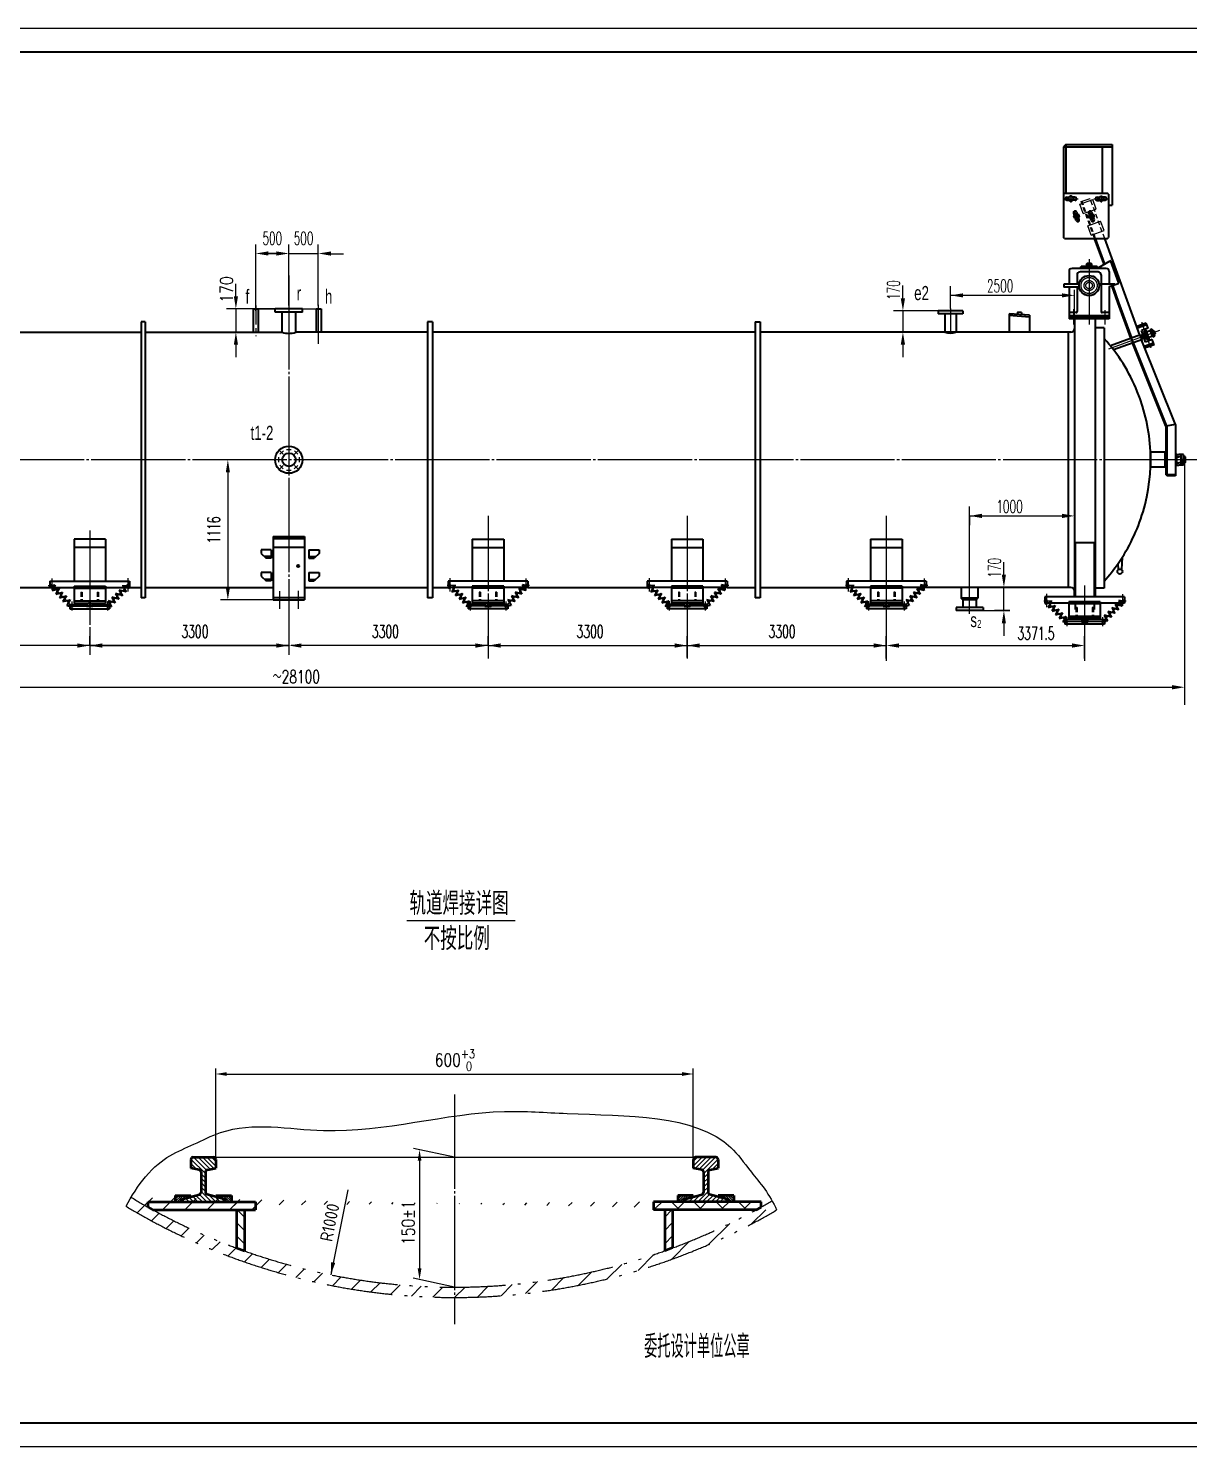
# Model space of a CAD drawing. Extents: x 102767 to 126430, y 41649 to 52939.
# Drawn here: x 109279 to 118514, y 41649 to 52939 of the extents above; entities that cross this region are included whole.
import ezdxf
from ezdxf.enums import TextEntityAlignment as Align

# ---------------------------------------------------------------- set-up
doc = ezdxf.new("R2010")
doc.units = 0
doc.header["$LTSCALE"] = 750
for name, pattern in [('CEN1', [0.825, 0.75, -0.025, 0.025, -0.025]), ('CENT3', [0.32, 0.2, -0.04, 0.04, -0.04]), ('CENTER', [1.075, 1, -0.025, 0.025, -0.025]), ('HIDDEN', [0.3125, 0.25, -0.0625]), ('HIDDEN3', [0.075, 0.05, -0.025]), ('PHANTOM', [1.125, 1, -0.025, 0.025, -0.025, 0.025, -0.025]), ('SDHX', [11.5, 7, -1.3, 0.3, -1.3, 0.3, -1.3])]:
    doc.linetypes.add(name, pattern=pattern)
doc.layers.get('0').update_dxf_attribs({"linetype": 'CONTINUOUS'})
for name, color, linetype, lineweight in [('1轮廓实线层', 7, 'CONTINUOUS', 53), ('3中心线层', 1, 'CENTER', 25), ('7标注层', 4, 'CONTINUOUS', 25), ('9双点划线', 6, 'SDHX', 25), ('A', 2, 'CONTINUOUS', 40), ('图层1', 3, 'CONTINUOUS', 53), ('图层2', 6, 'CONTINUOUS', 25), ('细实线', 3, 'CONTINUOUS', 30), ('细线', 80, 'CONTINUOUS', 25)]:
    doc.layers.add(name, color=color, linetype=linetype, lineweight=lineweight)
for name, color, linetype in [('4', 3, 'CONTINUOUS'), ('B', 7, 'CONTINUOUS'), ('C', 1, 'CENTER'), ('C1', 1, 'CEN1'), ('C3', 1, 'CENT3'), ('D', 4, 'PHANTOM'), ('E', 3, 'HIDDEN'), ('E3', 3, 'HIDDEN3')]:
    doc.layers.add(name, color=color, linetype=linetype)
doc.styles.add('HZ', font='cztxt.shx', dxfattribs={"width": 0.7, "bigfont": 'hztxt.shx'})
doc.styles.add('TH_GBDIM', font='romans.shx', dxfattribs={"width": 0.8, "bigfont": 'gbcbig.shx'})
doc.styles.add('工程字', font='isocp.shx', dxfattribs={"bigfont": 'gbcbig.shx'})
pattern_1 = [(45, (-37541.73, 141021.35), (-88.904536, 88.904536), [])]

msp = doc.modelspace()

# ---------------------------------------------------------------- hatches: boundary and pattern name
at = {"layer": 'A'}
h = msp.add_hatch(dxfattribs=at)
h.set_pattern_fill('ANSI37', color=256, scale=40, style=0)
h.set_pattern_definition([(135, (118821.475, 47780.8376), (3.535534, 3.535534), []), (45, (118821.475, 47780.8376), (3.535534, -3.535534), [])])
h.paths.add_polyline_path([(117746, 51056), (117722, 51056), (117722, 51068), (117738, 51068, -0.271525)])
h.paths.add_polyline_path([(117698, 51056, -0.271525), (117706, 51068), (117722, 51068), (117722, 51056)])
at = {"layer": '图层2'}
h = msp.add_hatch(dxfattribs=at)
h.set_pattern_fill('ANSI31', color=256, scale=7.92, angle=90, style=0)
h.set_pattern_definition([(135, (-37541.725, 141021.346), (-17.780907, -17.780907), [])])
h.paths.add_polyline_path([(110771, 43865), (110771, 43934, 0.414214), (110753, 43952), (110591, 43952, 0.414214), (110573, 43934), (110573, 43865), (110639, 43853, -0.364155), (110654, 43835), (110654, 43673, -0.348758), (110640, 43656), (110503, 43619, 0.331203), (110494, 43607), (110494, 43597), (110849, 43597), (110849, 43607, 0.331203), (110840, 43619), (110703, 43656, -0.348758), (110689, 43673), (110689, 43835, -0.364155), (110704, 43853)])
h = msp.add_hatch(dxfattribs=at)
h.set_pattern_fill('ANSI31', color=256, scale=7.92, angle=90, style=0)
h.set_pattern_definition([(45, (262884.346, 141021.346), (17.780907, -17.780907), [])])
h.paths.add_polyline_path([(114572, 43865), (114572, 43934, -0.414214), (114590, 43952), (114752, 43952, -0.414214), (114770, 43934), (114770, 43865), (114703, 43853, 0.364155), (114689, 43835), (114689, 43673, 0.329756), (114701, 43656), (114839, 43619, -0.331203), (114848, 43607), (114848, 43597), (114494, 43597), (114494, 43607, -0.331203), (114503, 43619), (114641, 43656, 0.329756), (114653, 43673), (114653, 43835, 0.364155), (114639, 43853)])
h = msp.add_hatch(dxfattribs=at)
h.set_pattern_fill('ANSI31', color=256, scale=39.6, style=0)
h.set_pattern_definition(pattern_1)
edge = h.paths.add_edge_path()
edge.add_arc((112671, 47904), 5068, 238.9546, 300.3959)
edge.add_arc((112671, 47904), 4986, 238.9172, 300.4551)
h = msp.add_hatch(dxfattribs=at)
h.set_pattern_fill('ANSI31', color=256, scale=39.6, style=0)
h.set_pattern_definition(pattern_1)
h.paths.add_polyline_path([(111087, 43533), (111087, 43597), (110232, 43597), (110232, 43555), (110271, 43533)])
h = msp.add_hatch(dxfattribs=at)
h.set_pattern_fill('ANSI31', color=256, scale=3.96, style=0)
h.set_pattern_definition([(45, (-37541.725, 141021.346), (-8.8904536, 8.8904536), [])])
h.paths.add_polyline_path([(110449, 43648), (110449, 43597), (110494, 43597), (110494, 43607, -0.347295), (110504, 43619), (110573, 43638), (110573, 43648)])
h = msp.add_hatch(dxfattribs=at)
h.set_pattern_fill('ANSI31', color=256, scale=3.96, style=0)
h.set_pattern_definition([(135, (258885.063, 141021.346), (8.8904536, 8.8904536), [])])
h.paths.add_polyline_path([(110771, 43638), (110771, 43648), (110895, 43648), (110895, 43597), (110849, 43597), (110849, 43607, 0.347295), (110839, 43619)])
h = msp.add_hatch(dxfattribs=at)
h.set_pattern_fill('ANSI31', color=256, scale=39.6, style=0)
h.set_pattern_definition([(135, (262884.35, 141021.35), (88.90454, 88.90454), [])])
h.paths.add_polyline_path([(114255, 43533), (114255, 43597), (115111, 43597), (115111, 43555), (115072, 43533)])
h = msp.add_hatch(dxfattribs=at)
h.set_pattern_fill('ANSI31', color=256, scale=3.96, style=0)
h.set_pattern_definition([(45, (-33542.442, 141021.346), (-8.8904536, 8.8904536), [])])
h.paths.add_polyline_path([(114572, 43638), (114572, 43648), (114448, 43648), (114448, 43597), (114494, 43597), (114494, 43607, -0.347295), (114503, 43619)])
h = msp.add_hatch(dxfattribs=at)
h.set_pattern_fill('ANSI31', color=256, scale=3.96, style=0)
h.set_pattern_definition([(135, (262884.346, 141021.346), (8.8904536, 8.8904536), [])])
h.paths.add_polyline_path([(114894, 43648), (114894, 43597), (114848, 43597), (114848, 43607, 0.347295), (114839, 43619), (114770, 43638), (114770, 43648)])
h = msp.add_hatch(dxfattribs=at)
h.set_pattern_fill('ANSI31', color=256, scale=23.76, angle=90, style=0)
h.set_pattern_definition([(135, (-37541.725, 141021.35), (-53.34272, -53.34272), [])])
h.paths.add_polyline_path([(110935, 43230), (110999, 43207), (110999, 43533), (110935, 43533)])
h = msp.add_hatch(dxfattribs=at)
h.set_pattern_fill('ANSI31', color=256, scale=23.76, angle=90, style=0)
h.set_pattern_definition([(45, (262884.346, 141021.35), (53.34272, -53.34272), [])])
h.paths.add_polyline_path([(114407, 43230), (114344, 43207), (114344, 43533), (114407, 43533)])

# ---------------------------------------------------------------- linework, layer by layer
for p, q in [((109645, 48364), (109643, 48366)), ((109768, 48364), (109768, 48364)), ((109893, 48381), (109892, 48382)), ((112813, 48381), (112814, 48382)), ((112938, 48364), (112938, 48364)), ((113061, 48364), (113063, 48366)), ((114398, 48381), (114399, 48382)), ((114523, 48364), (114523, 48364)), ((114646, 48364), (114648, 48366)), ((115983, 48381), (115984, 48382)), ((116108, 48364), (116108, 48364)), ((116231, 48364), (116233, 48366)), ((117561, 48257), (117562, 48258)), ((117561, 48257), (117562, 48258)), ((117686, 48240), (117686, 48240)), ((117686, 48240), (117686, 48240)), ((117809, 48240), (117811, 48242)), ((117809, 48240), (117811, 48242))]:
    msp.add_line(p, q)
at = {"layer": '1轮廓实线层'}
for p, q in [((110232, 43555), (110271, 43533)), ((115072, 43533), (115111, 43555)), ((110935, 43230), (110999, 43207)), ((114407, 43230), (114344, 43207))]:
    msp.add_line(p, q, dxfattribs=at)
at = {"layer": '3中心线层'}
msp.add_line((112671, 44451), (112671, 42624), dxfattribs=at)
at = {"layer": '4'}
for p, q in [((126430, 52939), (102767, 52939)), ((102767, 41649), (126430, 41649))]:
    msp.add_line(p, q, dxfattribs=at)
at = {"layer": '9双点划线', "ltscale": 0.1}
for radius, start, end in [(4986, 238.9172, 300.4551), (5068, 238.9546, 300.3959)]:
    msp.add_arc((112671, 47904), radius, start, end, dxfattribs=at)
at = {"layer": 'A'}
for p, q in [((126240, 52749), (102925, 52749)), ((117537, 52015), (117517, 51995)), ((117517, 51995), (117517, 51275)), ((117517, 51995), (117905, 51995)), ((117537, 52015), (117537, 51627)), ((117537, 52015), (117905, 52015)), ((117825, 51995), (117825, 51627)), ((117905, 52015), (117905, 51531)), ((117517, 51619), (117525, 51627)), ((117525, 51627), (117869, 51627)), ((117877, 51619), (117869, 51627)), ((117877, 51619), (117877, 51275)), ((117545, 51596), (117563, 51596)), ((117545, 51571), (117563, 51571)), ((117609, 51596), (117591, 51596)), ((117609, 51571), (117591, 51571)), ((117785, 51596), (117803, 51596)), ((117785, 51570), (117803, 51570)), ((117849, 51596), (117831, 51596)), ((117849, 51570), (117831, 51570)), ((117877, 51531), (117905, 51531)), ((117598, 51469), (117604, 51452)), ((117600, 51447), (117614, 51463)), ((117608, 51427), (117600, 51447)), ((117629, 51423), (117608, 51427)), ((117614, 51463), (117635, 51459)), ((117620, 51409), (117614, 51426)), ((117622, 51477), (117629, 51460)), ((117642, 51439), (117629, 51423)), ((117635, 51459), (117642, 51439)), ((117644, 51417), (117638, 51434)), ((117718, 51469), (117725, 51452)), ((117720, 51447), (117734, 51463)), ((117728, 51427), (117720, 51447)), ((117749, 51423), (117728, 51427)), ((117734, 51463), (117755, 51459)), ((117740, 51409), (117734, 51426)), ((117742, 51477), (117749, 51460)), ((117762, 51439), (117749, 51423)), ((117755, 51459), (117762, 51439)), ((117764, 51417), (117758, 51434)), ((117525, 51267), (117517, 51275)), ((117525, 51267), (117869, 51267)), ((117838, 51067), (117765, 51267)), ((117845, 51071), (117774, 51267)), ((118126, 50498), (117846, 51267)), ((117869, 51267), (117877, 51275)), ((117650, 51028), (117658, 51044)), ((117790, 51036), (117654, 51036)), ((117786, 51044), (117658, 51044)), ((117746, 51056), (117698, 51056)), ((117738, 51068), (117706, 51068)), ((117706, 51056), (117706, 51044)), ((117738, 51056), (117738, 51044)), ((117794, 51028), (117786, 51044)), ((117794, 51033), (117889, 51089)), ((117840, 51061), (117838, 51067)), ((117847, 51065), (117845, 51071)), ((117956, 50918), (117895, 51086)), ((117562, 51004), (117562, 50904)), ((117858, 51028), (117586, 51028)), ((117626, 50976), (117626, 50904)), ((117794, 51000), (117650, 51000)), ((117818, 50976), (117818, 50904)), ((117882, 51004), (117882, 50904)), ((117522, 50904), (117522, 50880)), ((117643, 50904), (117522, 50904)), ((117643, 50880), (117522, 50880)), ((117562, 50880), (117562, 50628)), ((117626, 50880), (117626, 50684)), ((117926, 50904), (117801, 50904)), ((117818, 50904), (117818, 50684)), ((117881, 50885), (117952, 50907)), ((117881, 50885), (117882, 50628)), ((117951, 50758), (117902, 50891)), ((117959, 50758), (117910, 50894)), ((111069, 50706), (111109, 50706)), ((111069, 50706), (111069, 50521)), ((111109, 50706), (111109, 50521)), ((111245, 50680), (111245, 50706)), ((111460, 50706), (111245, 50706)), ((111460, 50680), (111460, 50706)), ((111569, 50706), (111609, 50706)), ((111569, 50706), (111569, 50521)), ((111609, 50706), (111609, 50521)), ((118055, 50472), (117951, 50758)), ((118062, 50475), (117959, 50758)), ((110177, 50603), (110177, 48407)), ((110209, 50603), (110177, 50603)), ((110209, 50603), (110209, 48407)), ((111460, 50680), (111245, 50680)), ((111299, 50521), (111299, 50680)), ((111407, 50521), (111407, 50680)), ((112497, 50603), (112457, 50603)), ((112457, 50603), (112457, 48407)), ((112497, 50603), (112497, 48407)), ((115065, 50603), (115065, 48407)), ((115065, 50603), (115105, 50603)), ((115105, 50603), (115105, 48407)), ((116716, 50691), (116521, 50691)), ((116521, 50691), (116521, 50667)), ((116716, 50667), (116521, 50667)), ((116574, 50667), (116574, 50521)), ((116663, 50667), (116663, 50521)), ((116716, 50691), (116716, 50667)), ((117247, 50655), (117087, 50668)), ((117087, 50668), (117087, 50520)), ((117247, 50640), (117087, 50653)), ((117151, 50679), (117151, 50663)), ((117183, 50676), (117151, 50679)), ((117183, 50676), (117183, 50660)), ((117247, 50655), (117247, 50520)), ((117618, 50676), (117562, 50676)), ((117882, 50652), (117562, 50652)), ((117882, 50642), (117562, 50642)), ((117882, 50628), (117562, 50628)), ((117762, 50628), (117606, 50628)), ((117606, 50628), (117606, 49505)), ((117769, 50628), (117769, 49505)), ((117882, 50676), (117826, 50676)), ((118177, 50592), (118102, 50565)), ((118149, 50591), (118140, 50587)), ((118142, 50580), (118140, 50587)), ((118151, 50583), (118149, 50591)), ((118192, 50552), (118177, 50592)), ((107513, 50521), (110177, 50521)), ((110209, 50521), (111299, 50521)), ((112457, 50521), (111407, 50521)), ((115065, 50521), (112497, 50521)), ((117576, 50521), (115105, 50521)), ((117556, 50521), (117556, 49505)), ((117842, 50555), (117769, 50555)), ((117842, 50555), (117842, 50033)), ((117842, 50528), (117842, 49505)), ((118132, 50500), (117893, 50413)), ((118181, 50580), (118106, 50553)), ((118146, 50463), (118132, 50500)), ((118185, 50511), (118135, 50493)), ((118163, 50501), (118136, 50491)), ((118192, 50552), (118139, 50533)), ((118151, 50499), (118139, 50533)), ((118170, 50483), (118142, 50473)), ((118193, 50488), (118143, 50470)), ((118179, 50528), (118156, 50520)), ((118177, 50463), (118156, 50520)), ((118171, 50442), (118159, 50476)), ((118205, 50455), (118172, 50545)), ((118199, 50471), (118177, 50463)), ((118211, 50533), (118181, 50522)), ((118227, 50488), (118197, 50477)), ((118224, 50545), (118209, 50539)), ((118229, 50482), (118209, 50539)), ((118239, 50531), (118215, 50522)), ((118247, 50508), (118223, 50499)), ((118244, 50488), (118224, 50545)), ((118244, 50488), (118229, 50482)), ((118241, 50529), (118231, 50525)), ((118248, 50511), (118237, 50507)), ((118239, 50531), (118241, 50529)), ((118247, 50508), (118239, 50531)), ((118248, 50511), (118241, 50529)), ((118248, 50511), (118247, 50508)), ((117915, 50379), (117893, 50413)), ((118146, 50463), (117915, 50379)), ((118333, 49772), (118068, 50435)), ((118341, 49772), (118076, 50437)), ((118409, 49785), (118140, 50461)), ((118235, 50433), (118160, 50406)), ((118239, 50421), (118164, 50394)), ((118224, 50462), (118171, 50442)), ((118207, 50401), (118205, 50408)), ((118216, 50404), (118207, 50401)), ((118216, 50404), (118214, 50412)), ((118239, 50421), (118224, 50462)), ((117769, 50033), (117769, 49505)), ((117769, 50033), (117769, 49505)), ((118409, 49785), (118333, 49772)), ((118333, 49772), (118333, 49385)), ((118341, 49772), (118341, 49377)), ((118409, 49785), (118409, 49377)), ((117556, 49505), (117556, 48489)), ((117606, 49505), (117606, 48414)), ((117769, 49505), (117769, 48414)), ((117769, 49505), (117769, 48445)), ((117842, 49505), (117842, 48482)), ((118325, 49565), (118212, 49565)), ((118325, 49565), (118325, 49445)), ((118333, 49551), (118325, 49551)), ((118333, 49459), (118325, 49459)), ((118417, 49551), (118409, 49551)), ((118417, 49459), (118409, 49459)), ((118417, 49551), (118417, 49459)), ((118417, 49542), (118421, 49548)), ((118417, 49505), (118417, 49542)), ((118417, 49505), (118417, 49468)), ((118417, 49468), (118421, 49463)), ((118421, 49548), (118437, 49548)), ((118421, 49529), (118437, 49529)), ((118421, 49481), (118437, 49481)), ((118421, 49463), (118437, 49463)), ((118472, 49548), (118437, 49548)), ((118452, 49529), (118437, 49529)), ((118452, 49481), (118437, 49481)), ((118472, 49463), (118437, 49463)), ((118456, 49542), (118452, 49548)), ((118456, 49468), (118452, 49463)), ((118456, 49505), (118456, 49542)), ((118456, 49505), (118456, 49468)), ((118472, 49505), (118456, 49505)), ((118472, 49463), (118472, 49548)), ((118482, 49531), (118472, 49531)), ((118486, 49527), (118472, 49527)), ((118486, 49483), (118472, 49483)), ((118482, 49479), (118472, 49479)), ((118482, 49531), (118482, 49479)), ((118486, 49527), (118482, 49531)), ((118486, 49483), (118482, 49479)), ((118486, 49527), (118486, 49483)), ((118325, 49445), (118212, 49445)), ((118409, 49385), (118333, 49385)), ((118409, 49377), (118341, 49377)), ((111228, 48895), (111228, 48389)), ((111228, 48895), (111478, 48895)), ((111478, 48895), (111478, 48389)), ((109893, 48873), (109643, 48873)), ((109643, 48873), (109643, 48538)), ((109893, 48807), (109643, 48807)), ((109893, 48873), (109893, 48538)), ((111213, 48789), (111133, 48789)), ((111133, 48789), (111133, 48758)), ((111213, 48789), (111213, 48721)), ((111228, 48879), (111478, 48879)), ((111228, 48810), (111478, 48810)), ((111513, 48789), (111593, 48789)), ((111513, 48789), (111513, 48721)), ((111593, 48789), (111593, 48758)), ((112813, 48873), (112813, 48538)), ((112813, 48873), (113063, 48873)), ((112813, 48807), (113063, 48807)), ((113063, 48873), (113063, 48538)), ((114398, 48873), (114398, 48538)), ((114398, 48873), (114648, 48873)), ((114398, 48807), (114648, 48807)), ((114648, 48873), (114648, 48538)), ((115983, 48873), (115983, 48538)), ((115983, 48873), (116233, 48873)), ((115983, 48807), (116233, 48807)), ((116233, 48873), (116233, 48538)), ((117761, 48843), (117611, 48843)), ((117611, 48843), (117611, 48414)), ((117761, 48843), (117761, 48414)), ((111133, 48758), (111173, 48721)), ((111213, 48734), (111159, 48734)), ((111213, 48721), (111173, 48721)), ((111513, 48734), (111567, 48734)), ((111513, 48721), (111553, 48721)), ((111593, 48758), (111553, 48721)), ((117957, 48631), (117954, 48680)), ((117985, 48727), (117979, 48631)), ((111213, 48607), (111133, 48607)), ((111133, 48607), (111133, 48577)), ((111133, 48577), (111173, 48540)), ((111213, 48553), (111159, 48553)), ((111213, 48607), (111213, 48540)), ((111513, 48607), (111593, 48607)), ((111513, 48607), (111513, 48540)), ((111513, 48553), (111567, 48553)), ((111593, 48577), (111553, 48540)), ((111593, 48607), (111593, 48577)), ((108500, 48488), (109450, 48488)), ((109450, 48538), (109893, 48538)), ((109450, 48538), (109450, 48508)), ((109450, 48508), (109465, 48508)), ((109450, 48498), (109465, 48498)), ((109450, 48498), (109450, 48488)), ((109450, 48488), (109643, 48488)), ((109465, 48503), (109494, 48509)), ((109494, 48509), (109468, 48463)), ((109468, 48464), (109524, 48479)), ((109524, 48480), (109498, 48434)), ((109498, 48434), (109551, 48451)), ((109552, 48452), (109526, 48406)), ((109643, 48499), (109643, 48364)), ((109643, 48499), (109893, 48499)), ((109643, 48483), (109893, 48483)), ((109893, 48538), (110085, 48538)), ((109893, 48499), (109893, 48364)), ((109893, 48488), (110085, 48488)), ((110027, 48424), (109972, 48440)), ((109972, 48440), (109999, 48394)), ((110057, 48453), (110002, 48468)), ((110002, 48468), (110029, 48423)), ((110085, 48483), (110030, 48498)), ((110030, 48498), (110057, 48453)), ((110070, 48508), (110085, 48508)), ((110070, 48503), (110085, 48483)), ((110070, 48498), (110085, 48498)), ((110085, 48538), (110085, 48508)), ((110085, 48498), (110085, 48488)), ((110085, 48488), (110177, 48488)), ((110209, 48488), (111228, 48488)), ((111213, 48540), (111173, 48540)), ((111478, 48488), (112457, 48488)), ((111513, 48540), (111553, 48540)), ((112497, 48488), (112620, 48488)), ((112620, 48538), (112620, 48508)), ((112813, 48538), (112620, 48538)), ((112635, 48508), (112620, 48508)), ((112620, 48498), (112620, 48488)), ((112635, 48498), (112620, 48498)), ((112813, 48488), (112620, 48488)), ((112635, 48503), (112621, 48483)), ((112621, 48483), (112676, 48498)), ((112676, 48498), (112649, 48453)), ((112649, 48453), (112704, 48468)), ((112704, 48468), (112677, 48423)), ((112678, 48424), (112734, 48440)), ((112734, 48440), (112707, 48394)), ((113255, 48538), (112813, 48538)), ((113063, 48499), (112813, 48499)), ((112813, 48499), (112813, 48364)), ((113063, 48483), (112813, 48483)), ((113063, 48499), (113063, 48364)), ((113255, 48488), (113063, 48488)), ((113154, 48452), (113180, 48406)), ((113208, 48434), (113155, 48451)), ((113182, 48480), (113208, 48434)), ((113237, 48464), (113182, 48479)), ((113211, 48509), (113238, 48463)), ((113240, 48503), (113211, 48509)), ((113255, 48508), (113240, 48508)), ((113255, 48498), (113240, 48498)), ((113255, 48538), (113255, 48508)), ((113255, 48498), (113255, 48488)), ((113255, 48488), (114205, 48488)), ((114398, 48538), (114205, 48538)), ((114205, 48538), (114205, 48508)), ((114220, 48508), (114205, 48508)), ((114220, 48498), (114205, 48498)), ((114205, 48498), (114205, 48488)), ((114398, 48488), (114205, 48488)), ((114220, 48503), (114206, 48483)), ((114206, 48483), (114261, 48498)), ((114261, 48498), (114234, 48453)), ((114234, 48453), (114289, 48468)), ((114289, 48468), (114262, 48423)), ((114263, 48424), (114319, 48440)), ((114319, 48440), (114292, 48394)), ((114840, 48538), (114398, 48538)), ((114648, 48499), (114398, 48499)), ((114398, 48499), (114398, 48364)), ((114648, 48483), (114398, 48483)), ((114648, 48499), (114648, 48364)), ((114840, 48488), (114648, 48488)), ((114739, 48452), (114765, 48406)), ((114793, 48434), (114740, 48451)), ((114767, 48480), (114793, 48434)), ((114822, 48464), (114767, 48479)), ((114825, 48503), (114796, 48509)), ((114796, 48509), (114823, 48463)), ((114840, 48508), (114825, 48508)), ((114840, 48498), (114825, 48498)), ((114840, 48538), (114840, 48508)), ((114840, 48498), (114840, 48488)), ((114840, 48488), (115065, 48488)), ((115105, 48488), (115790, 48488)), ((115790, 48538), (115790, 48508)), ((115983, 48538), (115790, 48538)), ((115805, 48508), (115790, 48508)), ((115790, 48498), (115790, 48488)), ((115805, 48498), (115790, 48498)), ((115983, 48488), (115790, 48488)), ((115983, 48488), (115790, 48488)), ((115805, 48503), (115791, 48483)), ((115791, 48483), (115846, 48498)), ((115846, 48498), (115819, 48453)), ((115819, 48453), (115874, 48468)), ((115874, 48468), (115847, 48423)), ((115848, 48424), (115904, 48440)), ((115904, 48440), (115877, 48394)), ((116425, 48538), (115983, 48538)), ((116233, 48499), (115983, 48499)), ((115983, 48499), (115983, 48364)), ((116233, 48483), (115983, 48483)), ((116233, 48499), (116233, 48364)), ((116425, 48488), (116233, 48488)), ((116324, 48452), (116350, 48406)), ((116378, 48434), (116325, 48451)), ((116352, 48480), (116378, 48434)), ((116407, 48464), (116352, 48479)), ((116381, 48509), (116408, 48463)), ((116410, 48503), (116381, 48509)), ((116425, 48508), (116410, 48508)), ((116425, 48498), (116410, 48498)), ((116425, 48538), (116425, 48508)), ((116425, 48498), (116425, 48488)), ((117556, 48489), (116425, 48489)), ((116704, 48489), (116704, 48402)), ((116837, 48489), (116837, 48402)), ((117422, 48489), (117402, 48489)), ((117576, 48489), (117556, 48489)), ((117606, 48414), (117606, 48459)), ((117842, 48482), (117769, 48482)), ((109526, 48407), (109581, 48422)), ((109582, 48423), (109555, 48377)), ((109555, 48376), (109611, 48391)), ((109611, 48392), (109585, 48346)), ((109585, 48346), (109625, 48339)), ((109610, 48354), (109748, 48354)), ((109610, 48354), (109610, 48319)), ((109643, 48382), (109893, 48382)), ((109643, 48364), (109893, 48364)), ((109743, 48339), (109768, 48339)), ((109768, 48339), (109743, 48339)), ((109768, 48339), (109768, 48364)), ((109768, 48364), (109768, 48339)), ((109768, 48339), (109793, 48339)), ((109793, 48339), (109768, 48339)), ((109788, 48354), (109925, 48354)), ((109910, 48339), (109942, 48336)), ((109970, 48366), (109915, 48381)), ((109915, 48381), (109942, 48335)), ((109925, 48354), (109925, 48319)), ((109999, 48395), (109944, 48410)), ((109944, 48410), (109971, 48365)), ((110209, 48407), (110177, 48407)), ((111228, 48409), (111478, 48409)), ((111228, 48389), (111478, 48389)), ((112497, 48407), (112457, 48407)), ((112707, 48395), (112762, 48410)), ((112762, 48410), (112735, 48365)), ((112736, 48366), (112791, 48381)), ((112791, 48381), (112764, 48335)), ((112795, 48339), (112764, 48336)), ((112780, 48354), (112780, 48319)), ((112918, 48354), (112780, 48354)), ((113063, 48382), (112813, 48382)), ((113063, 48364), (112813, 48364)), ((112913, 48339), (112938, 48339)), ((112938, 48339), (112913, 48339)), ((112938, 48364), (112938, 48339)), ((112938, 48339), (112938, 48364)), ((112938, 48339), (112963, 48339)), ((112963, 48339), (112938, 48339)), ((113095, 48354), (112958, 48354)), ((113121, 48346), (113080, 48339)), ((113095, 48392), (113121, 48346)), ((113151, 48376), (113095, 48391)), ((113095, 48354), (113095, 48319)), ((113124, 48423), (113151, 48377)), ((113180, 48407), (113125, 48422)), ((114292, 48395), (114347, 48410)), ((114347, 48410), (114320, 48365)), ((114321, 48366), (114376, 48381)), ((114376, 48381), (114349, 48335)), ((114380, 48339), (114349, 48336)), ((114503, 48354), (114365, 48354)), ((114365, 48354), (114365, 48319)), ((114648, 48382), (114398, 48382)), ((114648, 48364), (114398, 48364)), ((114523, 48339), (114498, 48339)), ((114498, 48339), (114523, 48339)), ((114523, 48339), (114523, 48364)), ((114523, 48364), (114523, 48339)), ((114548, 48339), (114523, 48339)), ((114523, 48339), (114548, 48339)), ((114680, 48354), (114543, 48354)), ((114706, 48346), (114665, 48339)), ((114680, 48392), (114706, 48346)), ((114736, 48376), (114680, 48391)), ((114680, 48354), (114680, 48319)), ((114709, 48423), (114736, 48377)), ((114765, 48407), (114710, 48422)), ((115105, 48407), (115065, 48407)), ((115877, 48395), (115932, 48410)), ((115932, 48410), (115905, 48365)), ((115906, 48366), (115961, 48381)), ((115961, 48381), (115934, 48335)), ((115965, 48339), (115934, 48336)), ((115950, 48354), (115950, 48319)), ((116088, 48354), (115950, 48354)), ((116233, 48382), (115983, 48382)), ((116233, 48364), (115983, 48364)), ((116083, 48339), (116108, 48339)), ((116108, 48339), (116083, 48339)), ((116108, 48364), (116108, 48339)), ((116108, 48339), (116108, 48364)), ((116108, 48339), (116133, 48339)), ((116133, 48339), (116108, 48339)), ((116265, 48354), (116128, 48354)), ((116291, 48346), (116250, 48339)), ((116265, 48392), (116291, 48346)), ((116321, 48376), (116265, 48391)), ((116265, 48354), (116265, 48319)), ((116294, 48423), (116321, 48377)), ((116350, 48407), (116295, 48422)), ((116878, 48330), (116663, 48330)), ((116663, 48330), (116663, 48304)), ((116716, 48390), (116704, 48402)), ((116837, 48402), (116704, 48402)), ((116824, 48390), (116716, 48390)), ((116716, 48390), (116716, 48330)), ((116824, 48390), (116837, 48402)), ((116824, 48390), (116824, 48330)), ((116878, 48330), (116878, 48304)), ((117561, 48414), (117369, 48414)), ((117369, 48414), (117369, 48384)), ((117384, 48384), (117369, 48384)), ((117384, 48379), (117369, 48359)), ((117384, 48374), (117369, 48374)), ((117369, 48374), (117369, 48364)), ((117369, 48359), (117424, 48374)), ((117561, 48364), (117369, 48364)), ((117561, 48364), (117369, 48364)), ((117424, 48374), (117397, 48329)), ((117397, 48329), (117452, 48344)), ((117452, 48344), (117425, 48299)), ((118004, 48414), (117561, 48414)), ((117561, 48375), (117561, 48240)), ((117811, 48375), (117561, 48375)), ((117811, 48359), (117561, 48359)), ((117611, 48375), (117611, 48312)), ((117761, 48375), (117761, 48312)), ((117811, 48375), (117811, 48240)), ((118004, 48364), (117811, 48364)), ((117902, 48328), (117928, 48282)), ((117956, 48310), (117903, 48327)), ((117930, 48356), (117956, 48310)), ((117985, 48340), (117930, 48355)), ((117989, 48379), (117959, 48385)), ((117959, 48385), (117986, 48339)), ((118004, 48384), (117989, 48384)), ((118004, 48374), (117989, 48374)), ((118004, 48414), (118004, 48384)), ((118004, 48374), (118004, 48364)), ((109610, 48319), (109768, 48319)), ((109768, 48319), (109925, 48319)), ((112938, 48319), (112780, 48319)), ((113095, 48319), (112938, 48319)), ((114523, 48319), (114365, 48319)), ((114680, 48319), (114523, 48319)), ((116108, 48319), (115950, 48319)), ((116265, 48319), (116108, 48319)), ((116878, 48304), (116663, 48304)), ((117427, 48300), (117482, 48316)), ((117482, 48316), (117455, 48270)), ((117455, 48271), (117510, 48286)), ((117510, 48286), (117483, 48241)), ((117484, 48242), (117539, 48257)), ((117539, 48257), (117512, 48211)), ((117544, 48215), (117512, 48212)), ((117666, 48230), (117529, 48230)), ((117529, 48230), (117529, 48195)), ((117811, 48258), (117561, 48258)), ((117811, 48240), (117561, 48240)), ((117686, 48215), (117661, 48215)), ((117661, 48215), (117686, 48215)), ((117661, 48215), (117686, 48215)), ((117686, 48215), (117661, 48215)), ((117709, 48224), (117663, 48224)), ((117686, 48215), (117686, 48240)), ((117686, 48240), (117686, 48215)), ((117711, 48215), (117686, 48215)), ((117686, 48215), (117711, 48215)), ((117686, 48215), (117711, 48215)), ((117711, 48215), (117686, 48215)), ((117844, 48230), (117706, 48230)), ((117869, 48222), (117829, 48215)), ((117843, 48268), (117869, 48222)), ((117899, 48252), (117843, 48267)), ((117844, 48230), (117844, 48195)), ((117872, 48299), (117899, 48253)), ((117928, 48283), (117873, 48298)), ((117686, 48195), (117529, 48195)), ((117844, 48195), (117686, 48195)), ((102925, 41839), (126240, 41839))]:
    msp.add_line(p, q, dxfattribs=at)
for points in [[(117559, 51573), (117559, 51594), (117577, 51605), (117596, 51594), (117596, 51573), (117577, 51562)], [(117799, 51572), (117799, 51594), (117817, 51604), (117836, 51594), (117836, 51572), (117817, 51562)]]:
    msp.add_lwpolyline(points, close=True, dxfattribs=at)
for points in [[(109768, 48364, 0.414214), (109743, 48339), (109768, 48339)], [(112938, 48364, -0.414214), (112963, 48339), (112938, 48339)], [(114523, 48364, -0.414214), (114548, 48339), (114523, 48339)], [(116108, 48364, -0.414214), (116133, 48339), (116108, 48339)], [(117686, 48240, -0.414214), (117711, 48215), (117686, 48215)], [(117686, 48240, -0.414214), (117711, 48215), (117686, 48215)]]:
    msp.add_lwpolyline(points, format="xyb", close=True, dxfattribs=at)
for centre, radius in [((117577, 51583), 18.4), ((117817, 51583), 18.4), ((117621, 51443), 18.4), ((117621, 51443), 10.2), ((117741, 51443), 18.4), ((117741, 51443), 10.2), ((117722, 50892), 80), ((111352, 49505), 108), ((111354, 49505), 53.2), ((111427, 48660), 8.75), ((117967, 48615), 20), ((109510, 48457), 1.75), ((113196, 48457), 1.75), ((114781, 48457), 1.75), ((116366, 48457), 1.75), ((109625, 48339), 5), ((109911, 48339), 5), ((112795, 48339), 5), ((113080, 48339), 5), ((114380, 48339), 5), ((114665, 48339), 5), ((115965, 48339), 5), ((116250, 48339), 5), ((117944, 48333), 1.75), ((117543, 48215), 5), ((117829, 48215), 5)]:
    msp.add_circle(centre, radius, dxfattribs=at)
for centre, radius, start, end in [((117545, 51583), 12.8, 90, 270), ((117610, 51473), 12.8, 20, 200), ((117609, 51583), 12.8, 270, 90), ((117730, 51473), 12.8, 20, 200), ((117785, 51583), 12.8, 90, 270), ((117785, 51583), 12.8, 90, 270), ((117849, 51583), 12.8, 270, 90), ((117632, 51413), 12.8, 200, 20), ((117752, 51413), 12.8, 200, 20), ((117713, 51055), 14.3, 115.928, 176.6919), ((117732, 51055), 14.3, 3.3081, 64.072), ((117891, 51084), 4.8, 20, 110), ((117586, 51004), 24, 90, 180), ((117650, 50976), 24, 90, 180), ((117794, 50976), 24, 0, 90), ((117858, 51004), 24, 0, 90), ((117949, 50915), 8, 290, 20), ((117618, 50684), 8, 270, 0), ((117826, 50684), 8, 180, 270), ((111353, 50662), 151, 249.017, 290.983), ((116618, 50646), 133, 250.4577, 289.5423), ((117576, 50551), 30, 270, 0), ((116767, 49505), 1445, 22.1069, 41.9315), ((116767, 49505), 1445, 343.3098, 22.1069), ((118430, 49538), 12.4, 131.9603, 228.0397), ((118489, 49505), 72, 160.5288, 180), ((118489, 49505), 72, 180, 199.4712), ((118430, 49472), 12.4, 131.9603, 228.0397), ((118443, 49538), 12.4, 311.9603, 48.0397), ((118384, 49505), 72, 0, 19.4712), ((118384, 49505), 72, 340.5288, 0), ((118443, 49472), 12.4, 311.9603, 48.0397), ((116767, 49505), 1445, 325.1792, 343.3098), ((116767, 49505), 1445, 318.0685, 325.1792), ((109465, 48503), 5, 269.4464, 90.5536), ((110070, 48503), 5, 90.6647, 269.3353), ((112636, 48503), 5, 270.6647, 89.3353), ((113241, 48503), 5, 89.4464, 270.5536), ((114221, 48503), 5, 270.6647, 89.3353), ((114826, 48503), 5, 89.4464, 270.5536), ((115806, 48503), 5, 270.6647, 89.3353), ((116411, 48503), 5, 89.4464, 270.5536), ((117576, 48459), 30, 0, 90), ((109768, 48339), 25, 90, 180), ((109768, 48339), 25, 0, 90), ((109768, 48339), 25, 0, 90), ((112938, 48339), 25, 90, 180), ((112938, 48339), 25, 90, 180), ((112938, 48339), 25, 0, 90), ((114523, 48339), 25, 90, 180), ((114523, 48339), 25, 90, 180), ((114523, 48339), 25, 0, 90), ((116108, 48339), 25, 90, 180), ((116108, 48339), 25, 90, 180), ((116108, 48339), 25, 0, 90), ((117384, 48379), 5, 270.6647, 89.3353), ((117989, 48379), 5, 89.4464, 270.5536), ((117686, 48215), 25, 90, 180), ((117686, 48215), 25, 90, 180), ((117686, 48215), 25, 0, 90), ((117686, 48215), 25, 0, 90)]:
    msp.add_arc(centre, radius, start, end, dxfattribs=at)
at = {"layer": 'B'}
for p, q in [((111089, 50691), (111089, 51218)), ((111189, 51147), (111253, 51147)), ((111353, 50732), (111353, 51218)), ((111587, 50732), (111587, 51218)), ((111253, 51147), (111153, 51147)), ((111353, 51147), (111587, 51147)), ((111687, 51145), (111787, 51145)), ((110931, 50806), (110931, 50906)), ((116240, 50791), (116240, 50891)), ((116618, 50710), (116618, 50887)), ((116618, 50814), (117506, 50814)), ((117606, 50626), (117606, 50857)), ((111047, 50706), (110856, 50706)), ((110931, 50706), (110931, 50521)), ((111084, 50706), (111569, 50706)), ((117606, 50622), (117606, 50783)), ((116521, 50691), (116165, 50691)), ((116240, 50691), (116240, 50521)), ((111407, 50521), (111411, 50521)), ((110931, 50421), (110931, 50321)), ((116240, 50421), (116240, 50321)), ((118212, 49565), (118212, 49445)), ((118482, 49479), (118482, 48199)), ((110867, 49405), (110867, 48489)), ((116770, 48278), (116770, 49133)), ((117556, 48664), (117556, 49133)), ((116770, 49058), (116770, 48983)), ((116770, 49058), (117506, 49058)), ((117044, 48589), (117044, 48689)), ((116108, 48485), (116108, 47905)), ((116680, 48489), (116936, 48489)), ((117044, 48304), (117044, 48489)), ((117686, 48503), (117686, 47905)), ((111353, 48389), (110809, 48389)), ((116108, 48319), (116108, 47951)), ((116878, 48304), (117092, 48304)), ((117092, 48304), (116969, 48304)), ((109768, 48170), (109768, 47951)), ((109768, 48026), (109768, 48101)), ((111353, 48101), (111353, 47951)), ((112938, 48170), (112938, 47951)), ((112938, 48026), (112938, 48101)), ((114523, 48014), (114523, 48101)), ((114523, 47932), (114523, 48101)), ((116108, 47924), (116108, 48101)), ((117044, 48204), (117044, 48104)), ((117686, 47924), (117686, 48101)), ((118482, 48199), (118482, 47554)), ((109768, 48026), (106570, 48026)), ((111353, 48026), (109768, 48026)), ((109768, 48026), (111353, 48026)), ((112938, 48026), (111372, 48026)), ((112938, 48026), (116108, 48026)), ((116174, 48026), (117587, 48026)), ((104318, 47694), (118382, 47694))]:
    msp.add_line(p, q, dxfattribs=at)
for points in [[(111189, 51164), (111189, 51131), (111089, 51147)], [(111253, 51164), (111253, 51131), (111353, 51147)], [(111253, 51163), (111253, 51130), (111353, 51147)], [(111687, 51163), (111687, 51130), (111587, 51147)], [(116718, 50830), (116718, 50797), (116618, 50814)], [(116223, 50791), (116257, 50791), (116240, 50691)], [(110851, 49405), (110884, 49405), (110867, 49505)], [(110851, 48489), (110884, 48489), (110867, 48389)], [(109668, 48043), (109668, 48009), (109768, 48026)], [(109868, 48043), (109868, 48009), (109768, 48026)], [(109868, 48043), (109868, 48009), (109768, 48026)], [(111253, 48043), (111253, 48009), (111353, 48026)], [(111253, 48043), (111253, 48009), (111353, 48026)], [(111453, 48043), (111453, 48009), (111353, 48026)], [(112838, 48043), (112838, 48009), (112938, 48026)], [(112838, 48043), (112838, 48009), (112938, 48026)], [(113038, 48043), (113038, 48009), (112938, 48026)], [(114423, 48043), (114423, 48009), (114523, 48026)], [(114623, 48043), (114623, 48009), (114523, 48026)], [(116008, 48043), (116008, 48009), (116108, 48026)], [(116208, 48043), (116208, 48009), (116108, 48026)], [(117586, 48043), (117586, 48009), (117686, 48026)], [(118382, 47711), (118382, 47677), (118482, 47694)]]:
    msp.add_solid(points, dxfattribs=at)
at = {"layer": 'C'}
for p, q in [((117577, 51609), (117577, 51553)), ((117817, 51608), (117817, 51553)), ((117526, 51583), (117634, 51583)), ((117759, 51583), (117869, 51583)), ((117646, 51452), (117599, 51435)), ((117638, 51397), (117606, 51485)), ((117766, 51452), (117719, 51435)), ((117758, 51397), (117726, 51485)), ((117722, 51103), (117722, 50581)), ((111353, 50973), (111353, 48101)), ((111245, 50706), (111047, 50706)), ((111587, 50739), (111587, 50428)), ((116618, 50710), (116618, 50513)), ((117598, 50703), (117598, 50581)), ((117846, 50695), (117846, 50581)), ((118214, 50396), (118141, 50597)), ((118283, 50534), (117877, 50386)), ((111281, 49577), (111307, 49550)), ((111309, 49577), (111282, 49550)), ((111333, 49587), (111371, 49587)), ((111353, 49624), (111353, 49505)), ((111425, 49577), (111398, 49550)), ((111425, 49549), (111398, 49576)), ((118593, 49505), (103973, 49505)), ((111271, 49525), (111271, 49487)), ((111308, 49434), (111281, 49461)), ((111308, 49460), (111281, 49433)), ((111353, 49505), (111353, 49403)), ((111423, 49460), (111396, 49433)), ((111398, 49460), (111425, 49433)), ((111435, 49525), (111435, 49487)), ((111333, 49423), (111371, 49423)), ((109768, 48941), (109768, 48138))]:
    msp.add_line(p, q, dxfattribs=at)
msp.add_circle((117722, 50892), 64, dxfattribs=at)
at = {"layer": 'C1'}
for p, q in [((112938, 49059), (112938, 47923)), ((114523, 49059), (114523, 47923)), ((116108, 49059), (116108, 47923)), ((109465, 48559), (109465, 48468)), ((110070, 48562), (110070, 48455)), ((112635, 48562), (112635, 48455)), ((113240, 48559), (113240, 48468)), ((114220, 48562), (114220, 48455)), ((114825, 48559), (114825, 48468)), ((115805, 48562), (115805, 48455)), ((116410, 48559), (116410, 48468)), ((109437, 48503), (109499, 48503)), ((109465, 48503), (109625, 48339)), ((109910, 48339), (110070, 48503)), ((110025, 48503), (110093, 48503)), ((111278, 48459), (111278, 48319)), ((111428, 48462), (111428, 48319)), ((112681, 48503), (112613, 48503)), ((112795, 48339), (112635, 48503)), ((113240, 48503), (113080, 48339)), ((113269, 48503), (113207, 48503)), ((114266, 48503), (114198, 48503)), ((114380, 48339), (114220, 48503)), ((114825, 48503), (114665, 48339)), ((114854, 48503), (114792, 48503)), ((115851, 48503), (115783, 48503)), ((115965, 48339), (115805, 48503)), ((116410, 48503), (116250, 48339)), ((116439, 48503), (116377, 48503)), ((117384, 48438), (117384, 48331)), ((117384, 48438), (117384, 48331)), ((109597, 48339), (109932, 48339)), ((109625, 48376), (109625, 48304)), ((109910, 48376), (109910, 48304)), ((113109, 48339), (112774, 48339)), ((112795, 48376), (112795, 48304)), ((113080, 48376), (113080, 48304)), ((114694, 48339), (114359, 48339)), ((114380, 48376), (114380, 48304)), ((114665, 48376), (114665, 48304)), ((116279, 48339), (115944, 48339)), ((115965, 48376), (115965, 48304)), ((116250, 48376), (116250, 48304)), ((117429, 48379), (117361, 48379)), ((117429, 48379), (117361, 48379)), ((117544, 48215), (117384, 48379)), ((117989, 48379), (117829, 48215)), ((118017, 48379), (117955, 48379)), ((118017, 48379), (117955, 48379)), ((117989, 48435), (117989, 48344)), ((117989, 48435), (117989, 48344)), ((117857, 48215), (117522, 48215)), ((117544, 48252), (117544, 48180)), ((117544, 48252), (117544, 48180)), ((117829, 48252), (117829, 48180)), ((117829, 48252), (117829, 48180))]:
    msp.add_line(p, q, dxfattribs=at)
at = {"layer": 'C3'}
msp.add_line((111089, 50733), (111089, 50490), dxfattribs=at)
at = {"layer": 'D'}
for radius in [40, 26]:
    msp.add_circle((117722, 50892), radius, dxfattribs=at)
at = {"layer": 'E'}
for p, q in [((117649, 51540), (117751, 51577)), ((117676, 51465), (117649, 51540)), ((117659, 51560), (117730, 51586)), ((117676, 51465), (117778, 51501)), ((117778, 51501), (117751, 51577)), ((117712, 51367), (117813, 51404)), ((117841, 51329), (117813, 51404)), ((117739, 51292), (117712, 51367)), ((117739, 51292), (117841, 51329)), ((118068, 50435), (118055, 50472)), ((118076, 50437), (118062, 50475)), ((118140, 50461), (118126, 50498))]:
    msp.add_line(p, q, dxfattribs=at)
msp.add_circle((117722, 50892), 40, dxfattribs=at)
at = {"layer": 'E3'}
for p, q in [((117765, 51267), (117659, 51560)), ((117774, 51267), (117666, 51563)), ((117846, 51267), (117730, 51586)), ((109698, 48452), (109708, 48452)), ((109698, 48452), (109698, 48382)), ((109708, 48452), (109708, 48382)), ((109828, 48452), (109828, 48382)), ((109828, 48452), (109838, 48452)), ((109838, 48452), (109838, 48382)), ((112868, 48452), (112868, 48382)), ((112878, 48452), (112868, 48452)), ((112878, 48452), (112878, 48382)), ((112998, 48452), (112998, 48382)), ((113008, 48452), (112998, 48452)), ((113008, 48452), (113008, 48382)), ((114463, 48452), (114453, 48452)), ((114453, 48452), (114453, 48382)), ((114463, 48452), (114463, 48382)), ((114593, 48452), (114583, 48452)), ((114583, 48452), (114583, 48382)), ((114593, 48452), (114593, 48382)), ((116038, 48452), (116038, 48382)), ((116048, 48452), (116038, 48452)), ((116048, 48452), (116048, 48382)), ((116168, 48452), (116168, 48382)), ((116178, 48452), (116168, 48452)), ((116178, 48452), (116178, 48382)), ((117626, 48328), (117616, 48328)), ((117616, 48328), (117616, 48258)), ((117616, 48328), (117616, 48258)), ((117626, 48328), (117616, 48328)), ((117626, 48328), (117626, 48258)), ((117626, 48328), (117626, 48258)), ((117756, 48328), (117746, 48328)), ((117746, 48328), (117746, 48258)), ((117746, 48328), (117746, 48258)), ((117756, 48328), (117746, 48328)), ((117756, 48328), (117756, 48258)), ((117756, 48328), (117756, 48258))]:
    msp.add_line(p, q, dxfattribs=at)
at = {"layer": '图层1'}
for p, q in [((110573, 43934), (110573, 43865)), ((110591, 43952), (110753, 43952)), ((110771, 43934), (110771, 43865)), ((114572, 43934), (114572, 43865)), ((114752, 43952), (114590, 43952)), ((114770, 43934), (114770, 43865)), ((110639, 43853), (110573, 43865)), ((110654, 43835), (110654, 43673)), ((110689, 43835), (110689, 43673)), ((110704, 43853), (110771, 43865)), ((114639, 43853), (114572, 43865)), ((114653, 43835), (114653, 43673)), ((114689, 43835), (114689, 43673)), ((114703, 43853), (114770, 43865)), ((110232, 43597), (111087, 43597)), ((110232, 43555), (110232, 43597)), ((110449, 43648), (110449, 43597)), ((110449, 43648), (110573, 43648)), ((110494, 43607), (110494, 43597)), ((110504, 43619), (110641, 43656)), ((110573, 43638), (110573, 43648)), ((110839, 43619), (110702, 43656)), ((110771, 43648), (110895, 43648)), ((110771, 43638), (110771, 43648)), ((110849, 43607), (110849, 43597)), ((110895, 43648), (110895, 43597)), ((111087, 43597), (111087, 43533)), ((115111, 43597), (114255, 43597)), ((114255, 43597), (114255, 43533)), ((114572, 43648), (114448, 43648)), ((114448, 43648), (114448, 43597)), ((114494, 43607), (114494, 43597)), ((114503, 43619), (114641, 43656)), ((114572, 43638), (114572, 43648)), ((114839, 43619), (114701, 43656)), ((114894, 43648), (114770, 43648)), ((114770, 43638), (114770, 43648)), ((114848, 43607), (114848, 43597)), ((114894, 43648), (114894, 43597)), ((115111, 43555), (115111, 43597)), ((110271, 43533), (111087, 43533)), ((110935, 43533), (110935, 43230)), ((110999, 43533), (110999, 43207)), ((115072, 43533), (114255, 43533)), ((114344, 43533), (114344, 43207)), ((114407, 43533), (114407, 43230))]:
    msp.add_line(p, q, dxfattribs=at)
for centre, radius, start, end in [((110591, 43934), 17.7, 90, 180), ((110753, 43934), 17.7, 0, 90), ((114590, 43934), 17.7, 90, 180), ((114752, 43934), 17.7, 0, 90), ((110636, 43835), 17.7, 0, 80.0374), ((110707, 43835), 17.7, 99.9626, 180), ((114635, 43835), 17.7, 0, 80.0374), ((114706, 43835), 17.7, 99.9626, 180), ((110507, 43607), 12.7, 103.3925, 180), ((110636, 43673), 17.7, 286.999, 0), ((110707, 43673), 17.7, 180, 253.001), ((110836, 43607), 12.7, 0, 76.6075), ((114506, 43607), 12.7, 103.3925, 180), ((114635, 43673), 17.7, 286.999, 0), ((114706, 43673), 17.7, 180, 253.001), ((114836, 43607), 12.7, 0, 76.6075)]:
    msp.add_arc(centre, radius, start, end, dxfattribs=at)
at = {"layer": '图层2'}
for p, q in [((112291, 45837), (113155, 45837)), ((110771, 43956), (110771, 44659)), ((110859, 44615), (114483, 44615)), ((114572, 43956), (114572, 44659)), ((110753, 43952), (114590, 43952)), ((112671, 43952), (112345, 44023)), ((112393, 43924), (112393, 43068)), ((112671, 42918), (112342, 42990))]:
    msp.add_line(p, q, dxfattribs=at)
msp.add_open_spline([(110058, 43562), (110097, 43641), (110303, 43946), (110520, 44012), (110990, 44255), (111848, 44062), (112762, 44358), (113825, 44274), (114696, 44302), (115019, 43847), (115184, 43652), (115235, 43533)], degree=3, knots=[8.060744, 8.060744, 8.060744, 8.060744, 14.024858, 28.705974, 35.994729, 61.872585, 107.57056, 123.342464, 165.375803, 173.562384, 182.14574, 182.14574, 182.14574, 182.14574], dxfattribs=at)
for points in [[(110859, 44630), (110859, 44600), (110771, 44615)], [(114483, 44630), (114483, 44600), (114572, 44615)], [(112378, 43924), (112408, 43924), (112393, 44013)], [(112378, 43068), (112408, 43068), (112393, 42979)]]:
    msp.add_solid(points, dxfattribs=at)
at = {"layer": '细实线'}
msp.add_line((117565, 49505), (117565, 49505), dxfattribs=at)
for points in [[(117506, 50830), (117506, 50797), (117606, 50814)], [(110915, 50806), (110948, 50806), (110931, 50706)], [(110915, 50421), (110948, 50421), (110931, 50521)], [(116223, 50421), (116257, 50421), (116240, 50521)], [(116870, 49075), (116870, 49041), (116770, 49058)], [(117506, 49075), (117506, 49041), (117606, 49058)], [(117027, 48589), (117060, 48589), (117044, 48489)], [(117027, 48204), (117060, 48204), (117044, 48304)]]:
    msp.add_solid(points, dxfattribs=at)
at = {"layer": '细线', "color": 7}
msp.add_line((111822, 43693), (111686, 43016), dxfattribs=at)
msp.add_solid([(111722, 43111), (111689, 43117), (111686, 43016)], dxfattribs=at)

# ---------------------------------------------------------------- texts
at = {"layer": '4', "style": '工程字', "width": 0.8}
msp.add_text('委托设计单位公章', height=182.5, dxfattribs=at).set_placement((114180, 42355))
at = {"layer": '4', "char_height": 182.5, "attachment_point": 5, "style": '工程字'}
for s, insert in [('\\P轨道焊接详图', (112707, 46124)), ('\\P不按比例', (112689, 45844))]:
    msp.add_mtext(s, dxfattribs=dict(at, insert=insert))
at = {"layer": '7标注层', "style": 'TH_GBDIM', "width": 0.618}
msp.add_text('1116', height=101.6, rotation=90, dxfattribs=at).set_placement((110755, 48947), align=Align.MIDDLE_CENTER)
for s, p in [('3300', (110605, 48138)), ('3300', (112121, 48138)), ('3300', (113750, 48138)), ('3300', (115278, 48138)), ('3371.5', (117300, 48123))]:
    msp.add_text(s, height=101.6, dxfattribs=at).set_placement(p, align=Align.MIDDLE_CENTER)
at = {"layer": '7标注层', "style": 'TH_GBDIM', "width": 0.7}
msp.add_text('～28100', height=101.6, dxfattribs=at).set_placement((111412, 47778), align=Align.MIDDLE)
at = {"layer": '7标注层', "char_height": 101.57, "attachment_point": 5, "style": 'TH_GBDIM'}
for s, insert in [('{\\W0.6;500}', (111221, 51268)), ('{\\W0.6;500}', (111470, 51268)), ('{\\W0.6;2500}', (117014, 50889)), ('{\\W0.6;1000}', (117089, 49133)), ('\\A1;600{\\H0.7x;\\S+3^  0;}', (112674, 44726))]:
    msp.add_mtext(s, dxfattribs=dict(at, insert=insert))
at = {"layer": '7标注层', "attachment_point": 5, "rotation": 90, "style": 'TH_GBDIM'}
for s, insert, char_height in [('170', (110856, 50861), 101.6), ('{\\W0.6;170}', (116165, 50856), 101.57), ('{\\W0.6;170}', (116969, 48645), 101.57), ('150±1', (112303, 43431), 101.6)]:
    msp.add_mtext(s, dxfattribs=dict(at, insert=insert, char_height=char_height))
at = {"layer": 'B', "style": 'HZ', "width": 0.7}
for s, height, p in [('f', 112, (111008, 50748)), ('r', 112, (111415, 50774)), ('h', 112, (111640, 50748)), ('e2', 112.5, (116330, 50776)), ('s', 112, (116777, 48173)), ('2', 64, (116831, 48166))]:
    msp.add_text(s, height=height, dxfattribs=at).set_placement(p)
msp.add_text('t1-2', height=112.5, dxfattribs=at).set_placement((111139, 49719), align=Align.MIDDLE_CENTER)
at = {"layer": '细线', "color": 7, "insert": (111678, 43433), "char_height": 100, "attachment_point": 5, "rotation": 78.5996, "style": '工程字'}
msp.add_mtext('R1000', dxfattribs=at)

doc.saveas('drawing.dxf')
